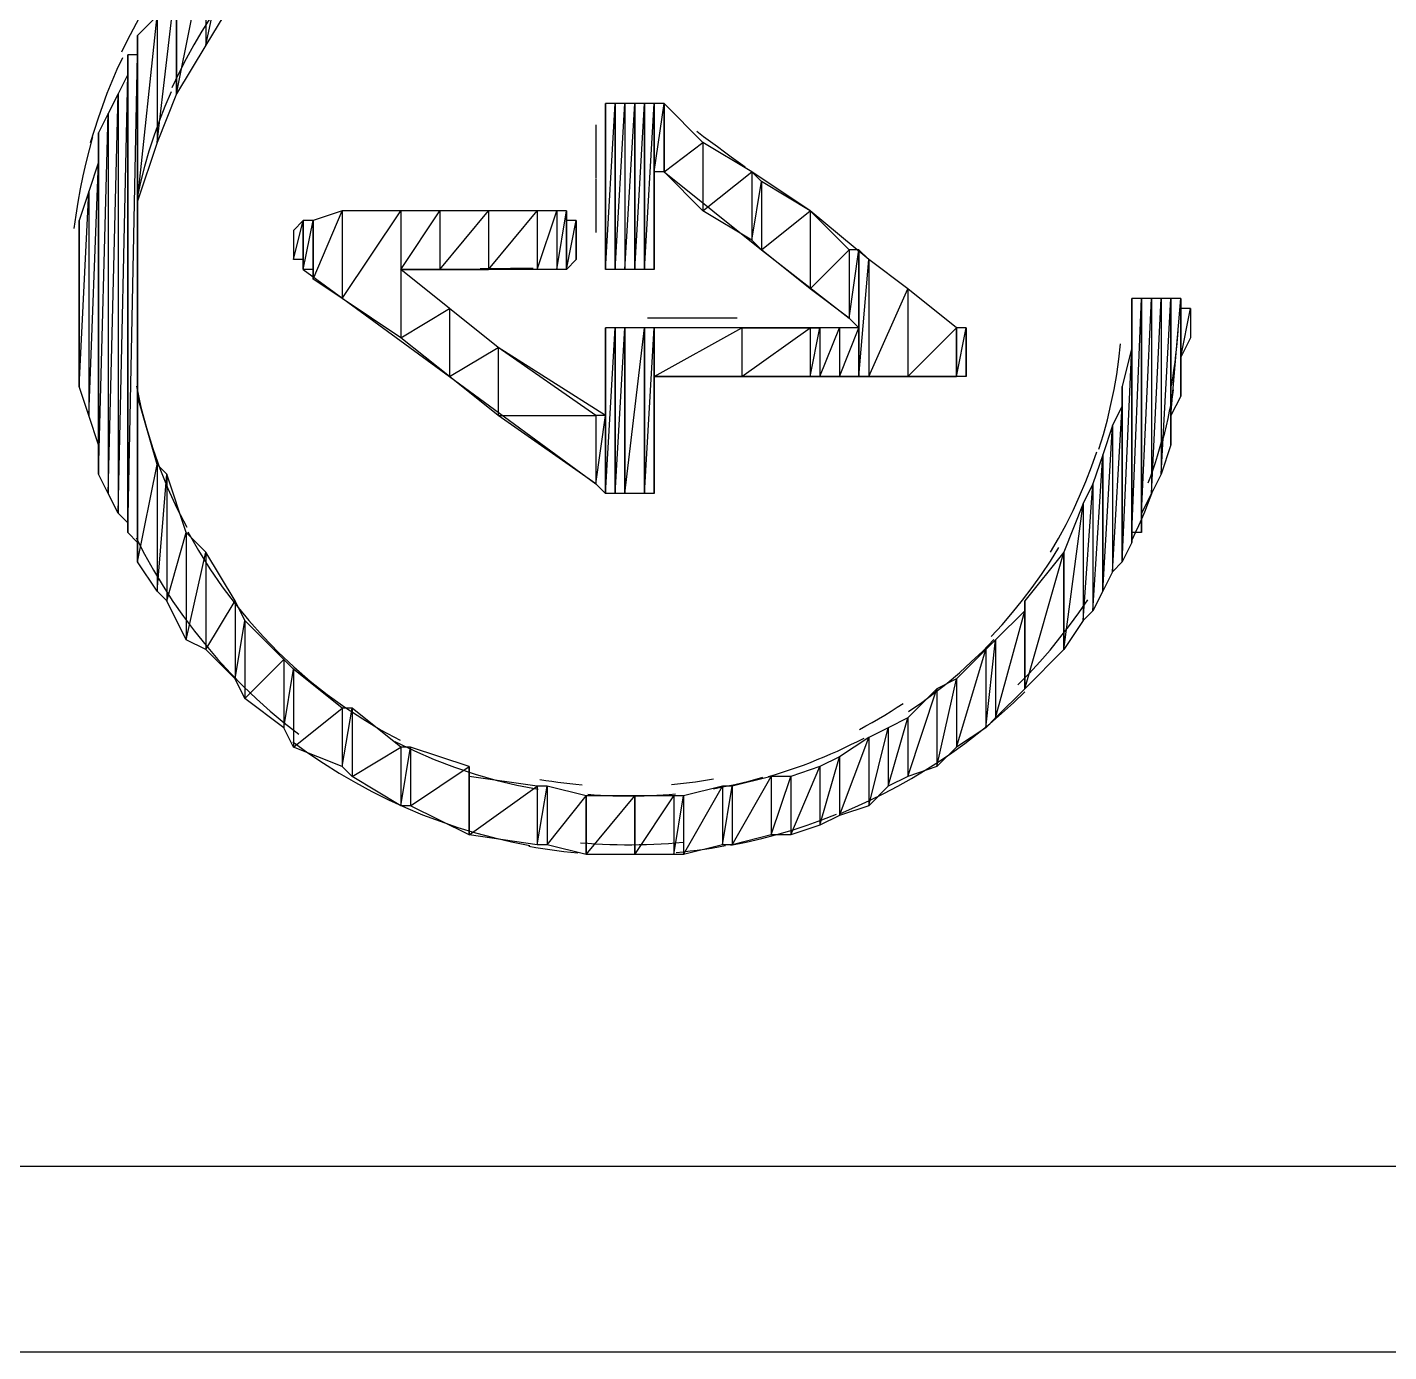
# Model space of a CAD drawing. Header units: metres. Extents: x 1 to 213, y 1 to 147.
# Drawn here: x 57.08 to 58.558, y 61.277 to 62.715 of the extents above; entities that cross this region are included whole.
import ezdxf

# ---------------------------------------------------------------- set-up
doc = ezdxf.new("R2010")
doc.units = ezdxf.units.M
doc.layers.add('00-BASE-ARQUITECTURA', color=8, linetype='Continuous')

msp = doc.modelspace()

# ---------------------------------------------------------------- linework, layer by layer
at = {"layer": '00-BASE-ARQUITECTURA'}
for points in [[(57.2734, 62.8015), (57.2734, 62.6956), (57.3052, 62.8438), (57.2734, 62.8015)], [(57.2734, 62.6956), (57.3052, 62.8438), (57.3052, 62.7485), (57.2734, 62.6956)], [(57.2417, 62.7697), (57.2417, 62.6427), (57.2734, 62.8015), (57.2417, 62.7697)], [(57.2417, 62.6427), (57.2734, 62.8015), (57.2734, 62.6956), (57.2417, 62.6427)], [(57.2312, 62.7728), (57.2233, 62.7612), (57.2157, 62.7494), (57.2084, 62.7375), (57.2013, 62.7254), (57.1946, 62.7131), (57.1881, 62.7006), (57.1819, 62.688)], [(57.2205, 62.7274), (57.2205, 62.5898), (57.2417, 62.7697), (57.2205, 62.7274)], [(57.2205, 62.5898), (57.2417, 62.7697), (57.2417, 62.6427), (57.2205, 62.5898)], [(57.2417, 62.7697), (57.2417, 62.6427), (57.2417, 62.7697)], [(57.2417, 62.6427), (57.2417, 62.7697), (57.2417, 62.6427)], [(57.2988, 62.7541), (57.2885, 62.74), (57.2787, 62.7256), (57.2693, 62.7109), (57.2604, 62.6959), (57.252, 62.6806), (57.2441, 62.6651), (57.2367, 62.6493)], [(57.1994, 62.7062), (57.1994, 62.5263), (57.2205, 62.7274), (57.1994, 62.7062)], [(57.1994, 62.5263), (57.2205, 62.7274), (57.2205, 62.5898), (57.1994, 62.5263)], [(57.1994, 62.6956), (57.1994, 62.5051), (57.1994, 62.7062), (57.1994, 62.6956)], [(57.1994, 62.5051), (57.1994, 62.7062), (57.1994, 62.5263), (57.1994, 62.5051)], [(57.1888, 62.6639), (57.1888, 62.1771), (57.1888, 62.6851), (57.1888, 62.6639)], [(57.1888, 62.1771), (57.1888, 62.6851), (57.1888, 62.1665), (57.1888, 62.1771)], [(57.1888, 62.6851), (57.1888, 62.1665), (57.1994, 62.6851), (57.1888, 62.6851)], [(57.1888, 62.1665), (57.1994, 62.6851), (57.1994, 62.1559), (57.1888, 62.1665)], [(57.1994, 62.6851), (57.1994, 62.4734), (57.1994, 62.6956), (57.1994, 62.6851)], [(57.1994, 62.4734), (57.1994, 62.6956), (57.1994, 62.5051), (57.1994, 62.4734)], [(57.1994, 62.6851), (57.1994, 62.4205), (57.1994, 62.6851)], [(57.1994, 62.4205), (57.1994, 62.6851), (57.1994, 62.4522), (57.1994, 62.4205)], [(57.1994, 62.6851), (57.1994, 62.4522), (57.1994, 62.6851)], [(57.1994, 62.4522), (57.1994, 62.6851), (57.1994, 62.4734), (57.1994, 62.4522)], [(57.183, 62.682), (57.177, 62.6691), (57.1714, 62.6561), (57.1661, 62.643), (57.1612, 62.6298), (57.1565, 62.6164), (57.1521, 62.603), (57.1481, 62.5894)], [(57.1782, 62.6427), (57.1782, 62.1876), (57.1888, 62.6639), (57.1782, 62.6427)], [(57.1782, 62.1876), (57.1888, 62.6639), (57.1888, 62.1771), (57.1782, 62.1876)], [(57.1676, 62.6215), (57.1676, 62.2088), (57.1782, 62.6427), (57.1676, 62.6215)], [(57.1676, 62.2088), (57.1782, 62.6427), (57.1782, 62.1876), (57.1676, 62.2088)], [(57.2358, 62.645), (57.229, 62.6291), (57.2227, 62.613), (57.2169, 62.5968), (57.2116, 62.5804), (57.2069, 62.5638), (57.2027, 62.547), (57.1991, 62.5302)], [(57.7074, 62.6321), (57.7074, 62.6321), (57.7074, 62.4522), (57.7074, 62.6321), (57.7074, 62.4522), (57.7074, 62.6215), (57.7074, 62.6321)], [(57.7074, 62.4522), (57.7074, 62.6321), (57.7074, 62.4522)], [(57.7074, 62.6321), (57.7074, 62.6321), (57.7074, 62.4522), (57.7074, 62.6321)], [(57.7074, 62.4522), (57.7074, 62.6321), (57.7074, 62.4522)], [(57.7074, 62.6321), (57.7074, 62.6321), (57.7074, 62.4522), (57.7074, 62.6321)], [(57.7074, 62.4522), (57.7074, 62.6321), (57.7074, 62.4522)], [(57.7074, 62.6321), (57.7074, 62.6321), (57.7074, 62.4522), (57.7074, 62.6321)], [(57.7074, 62.6321), (57.7074, 62.4522), (57.7179, 62.6321), (57.7074, 62.6321)], [(57.7074, 62.4522), (57.7179, 62.6321), (57.7179, 62.4522), (57.7074, 62.4522)], [(57.7179, 62.4522), (57.7179, 62.6321), (57.7179, 62.4522)], [(57.7179, 62.6321), (57.7179, 62.6321), (57.7179, 62.4522), (57.7179, 62.6321), (57.7179, 62.4522), (57.7179, 62.6321)], [(57.7179, 62.4522), (57.7179, 62.6321), (57.7179, 62.4522)], [(57.7179, 62.6321), (57.7179, 62.6321), (57.7179, 62.4522), (57.7179, 62.6321), (57.7179, 62.4522), (57.7179, 62.6321)], [(57.7179, 62.4522), (57.7179, 62.6321), (57.7179, 62.4522)], [(57.7179, 62.6321), (57.7179, 62.6321), (57.7179, 62.4522), (57.7179, 62.6321), (57.7179, 62.4522), (57.7179, 62.6321)], [(57.7179, 62.4522), (57.7179, 62.6321), (57.7179, 62.4522)], [(57.7179, 62.6321), (57.7179, 62.6321), (57.7179, 62.4522), (57.7179, 62.6321), (57.7179, 62.4522), (57.7179, 62.6321)], [(57.7179, 62.6321), (57.7179, 62.4522), (57.7285, 62.6321), (57.7179, 62.6321)], [(57.7179, 62.4522), (57.7285, 62.6321), (57.7285, 62.4522), (57.7179, 62.4522)], [(57.7285, 62.6321), (57.7285, 62.4522), (57.7391, 62.6321), (57.7285, 62.6321)], [(57.7285, 62.4522), (57.7391, 62.6321), (57.7391, 62.4522), (57.7285, 62.4522)], [(57.7391, 62.4522), (57.7391, 62.6321), (57.7391, 62.4522)], [(57.7391, 62.6321), (57.7391, 62.6321), (57.7391, 62.4522), (57.7391, 62.6321)], [(57.7391, 62.6321), (57.7391, 62.4522), (57.7497, 62.6321), (57.7391, 62.6321)], [(57.7391, 62.4522), (57.7497, 62.6321), (57.7497, 62.4522), (57.7391, 62.4522)], [(57.7497, 62.4522), (57.7497, 62.6321), (57.7497, 62.4522)], [(57.7497, 62.6321), (57.7497, 62.6321), (57.7497, 62.4522), (57.7497, 62.6321), (57.7497, 62.4522), (57.7497, 62.6321)], [(57.7497, 62.4522), (57.7497, 62.6321), (57.7497, 62.4522)], [(57.7497, 62.4522), (57.7497, 62.6321), (57.7497, 62.4522)], [(57.7497, 62.6321), (57.7497, 62.6321), (57.7497, 62.4522), (57.7497, 62.6321), (57.7497, 62.4522), (57.7497, 62.6321)], [(57.7497, 62.4522), (57.7497, 62.6321), (57.7497, 62.4522)], [(57.7497, 62.6321), (57.7497, 62.4522), (57.7603, 62.6321), (57.7497, 62.6321)], [(57.7497, 62.4522), (57.7603, 62.6321), (57.7603, 62.4522), (57.7497, 62.4522)], [(57.7603, 62.4522), (57.7603, 62.6321), (57.7603, 62.4522)], [(57.7603, 62.6321), (57.7603, 62.6321), (57.7603, 62.4522), (57.7603, 62.6321)], [(57.7603, 62.6321), (57.7603, 62.4522), (57.7603, 62.6321)], [(57.7603, 62.4522), (57.7603, 62.6321), (57.7603, 62.4522)], [(57.7603, 62.6321), (57.7603, 62.6321), (57.7603, 62.4522), (57.7603, 62.6321), (57.7603, 62.4522), (57.7603, 62.4628), (57.7603, 62.6321)], [(57.7603, 62.4628), (57.7603, 62.6321), (57.7603, 62.4628)], [(57.7603, 62.6321), (57.7603, 62.6321), (57.7603, 62.4628), (57.7603, 62.6321)], [(57.7603, 62.4628), (57.7603, 62.6321), (57.7603, 62.4628)], [(57.7603, 62.6321), (57.7603, 62.6321), (57.7603, 62.4628), (57.7603, 62.6321)], [(57.7603, 62.4628), (57.7603, 62.6321), (57.7603, 62.4628)], [(57.7603, 62.6321), (57.7603, 62.6321), (57.7603, 62.4628), (57.7603, 62.6321), (57.7603, 62.4628), (57.7603, 62.6321)], [(57.7603, 62.4628), (57.7603, 62.6321), (57.7603, 62.4628)], [(57.7603, 62.4628), (57.7603, 62.6321), (57.7603, 62.4628)], [(57.7603, 62.6321), (57.7603, 62.6321), (57.7603, 62.4628), (57.7603, 62.6321), (57.7603, 62.4628), (57.7603, 62.6321)], [(57.7603, 62.4628), (57.7603, 62.6321), (57.7603, 62.4628)], [(57.7603, 62.6321), (57.7603, 62.4628), (57.7603, 62.6321)], [(57.7603, 62.4628), (57.7603, 62.6321), (57.7603, 62.4734), (57.7603, 62.4628)], [(57.7603, 62.6321), (57.7603, 62.4734), (57.7603, 62.6321)], [(57.7603, 62.4734), (57.7603, 62.6321), (57.7603, 62.5051), (57.7603, 62.4734)], [(57.7603, 62.6321), (57.7603, 62.5051), (57.7603, 62.6321)], [(57.7603, 62.5051), (57.7603, 62.6321), (57.7603, 62.5263), (57.7603, 62.5051)], [(57.7603, 62.6321), (57.7603, 62.5263), (57.7603, 62.5369), (57.7603, 62.6321)], [(57.7603, 62.5263), (57.7603, 62.6321), (57.7603, 62.5263)], [(57.7603, 62.6321), (57.7603, 62.5369), (57.7603, 62.6321)], [(57.7603, 62.5369), (57.7603, 62.6321), (57.7603, 62.5581), (57.7603, 62.5369)], [(57.7603, 62.6321), (57.7603, 62.5581), (57.7603, 62.6321)], [(57.7603, 62.5581), (57.7603, 62.6321), (57.7603, 62.5581)], [(57.7603, 62.6321), (57.7603, 62.6321), (57.7603, 62.5581), (57.7603, 62.6321), (57.7603, 62.5581), (57.7603, 62.6321)], [(57.7603, 62.5581), (57.7603, 62.6321), (57.7603, 62.5581)], [(57.7603, 62.6321), (57.7603, 62.6321), (57.7603, 62.5581), (57.7603, 62.6321), (57.7603, 62.5581), (57.7603, 62.6321)], [(57.7603, 62.5581), (57.7603, 62.6321), (57.7603, 62.5581)], [(57.7603, 62.6321), (57.7603, 62.6321), (57.7603, 62.5581), (57.7603, 62.6321), (57.7603, 62.5581), (57.7603, 62.6321)], [(57.7603, 62.5581), (57.7603, 62.6321), (57.7603, 62.5581)], [(57.7603, 62.6321), (57.7603, 62.6321), (57.7603, 62.5581), (57.7603, 62.6321), (57.7603, 62.5581), (57.7603, 62.6321)], [(57.7603, 62.5581), (57.7603, 62.6321), (57.7603, 62.5581)], [(57.7603, 62.6321), (57.7603, 62.6321), (57.7603, 62.5581), (57.7603, 62.6321), (57.7603, 62.5581), (57.7603, 62.6321)], [(57.7603, 62.5581), (57.7603, 62.6321), (57.7603, 62.5581)], [(57.7603, 62.6321), (57.7603, 62.6321), (57.7603, 62.5581), (57.7603, 62.6321), (57.7603, 62.5581), (57.7603, 62.6321)], [(57.7603, 62.5581), (57.7603, 62.6321), (57.7603, 62.5581)], [(57.7603, 62.6321), (57.7603, 62.5581), (57.7709, 62.6321), (57.7603, 62.6321)], [(57.7603, 62.5581), (57.7709, 62.6321), (57.7709, 62.5581), (57.7603, 62.5581)], [(57.7709, 62.6321), (57.7709, 62.5581), (57.7709, 62.6321)], [(57.7709, 62.5581), (57.7709, 62.6321), (57.7709, 62.5581)], [(57.7709, 62.6321), (57.7709, 62.6321), (57.7709, 62.5581), (57.7709, 62.6321), (57.7709, 62.5581), (57.7709, 62.6321)], [(57.7709, 62.5581), (57.7709, 62.6321), (57.7709, 62.5581)], [(57.7709, 62.6321), (57.7709, 62.6321), (57.7709, 62.5581), (57.7709, 62.6321)], [(57.7709, 62.6321), (57.7709, 62.5581), (57.8132, 62.5898), (57.7709, 62.6321)], [(57.8132, 62.5898), (57.7709, 62.6321)], [(57.157, 62.6004), (57.157, 62.23), (57.1676, 62.6215), (57.157, 62.6004)], [(57.157, 62.23), (57.1676, 62.6215), (57.1676, 62.2088), (57.157, 62.23)], [(57.7074, 62.6215), (57.7074, 62.6215), (57.7074, 62.4628), (57.7074, 62.6215), (57.7074, 62.4628), (57.7074, 62.611), (57.7074, 62.6215)], [(57.7074, 62.4628), (57.7074, 62.6215), (57.7074, 62.4628)], [(57.7074, 62.6215), (57.7074, 62.6215), (57.7074, 62.4628), (57.7074, 62.6215)], [(57.7074, 62.4628), (57.7074, 62.6215), (57.7074, 62.4628)], [(57.7074, 62.6215), (57.7074, 62.6215), (57.7074, 62.4628), (57.7074, 62.6215), (57.7074, 62.4628), (57.7074, 62.6215)], [(57.7074, 62.4628), (57.7074, 62.6215), (57.7074, 62.4628)], [(57.7074, 62.6215), (57.7074, 62.4628), (57.7074, 62.6215)], [(57.7074, 62.4628), (57.7074, 62.6215), (57.7074, 62.4522), (57.7074, 62.4628)], [(57.7074, 62.6215), (57.7074, 62.4522), (57.7074, 62.6215)], [(57.7074, 62.4522), (57.7074, 62.6215), (57.7074, 62.4522)], [(57.7074, 62.6004), (57.7074, 62.484), (57.7074, 62.611), (57.7074, 62.6004)], [(57.7074, 62.484), (57.7074, 62.611), (57.7074, 62.4628), (57.7074, 62.484)], [(57.7074, 62.611), (57.7074, 62.4628), (57.7074, 62.611)], [(57.7074, 62.4628), (57.7074, 62.611), (57.7074, 62.4628)], [(57.1505, 62.5962), (57.1467, 62.5821), (57.1432, 62.568), (57.14, 62.5539), (57.1371, 62.5396), (57.1345, 62.5253), (57.1323, 62.5109), (57.1303, 62.4965)], [(57.157, 62.5898), (57.157, 62.2511), (57.157, 62.6004), (57.157, 62.5898)], [(57.157, 62.2511), (57.157, 62.6004), (57.157, 62.23), (57.157, 62.2511)], [(57.6969, 62.609), (57.6969, 62.6007), (57.6969, 62.5924), (57.6968, 62.5841), (57.6968, 62.5758), (57.6968, 62.5675), (57.6968, 62.5592), (57.6968, 62.5509)], [(57.7074, 62.6004), (57.7074, 62.6004), (57.7074, 62.484), (57.7074, 62.6004), (57.7074, 62.484), (57.7074, 62.5792), (57.7074, 62.6004)], [(57.8589, 62.563), (57.8514, 62.5685), (57.8439, 62.574), (57.8364, 62.5796), (57.8289, 62.5851), (57.8214, 62.5906), (57.8139, 62.5962), (57.8064, 62.6017)], [(57.157, 62.5686), (57.157, 62.2617), (57.157, 62.5898), (57.157, 62.5686)], [(57.157, 62.2617), (57.157, 62.5898), (57.157, 62.2511), (57.157, 62.2617)], [(57.7709, 62.5581), (57.8132, 62.5898), (57.8132, 62.5157), (57.7709, 62.5581)], [(57.8132, 62.5898), (57.8132, 62.5157), (57.8661, 62.5581), (57.8132, 62.5898)], [(57.1465, 62.5369), (57.1465, 62.2935), (57.157, 62.5686), (57.1465, 62.5369)], [(57.1465, 62.2935), (57.157, 62.5686), (57.157, 62.2617), (57.1465, 62.2935)], [(57.7074, 62.5369), (57.7074, 62.5792), (57.7074, 62.484), (57.7074, 62.5369)], [(57.7709, 62.5581), (57.8767, 62.4734), (57.9719, 62.3993)], [(57.8132, 62.5157), (57.8661, 62.5581), (57.8661, 62.484), (57.8132, 62.5157)], [(57.8661, 62.5581), (57.8661, 62.484), (57.8767, 62.5475), (57.8661, 62.5581)], [(58.0884, 62.3887), (58.0354, 62.4311), (57.9931, 62.4628), (57.9296, 62.5157), (57.8661, 62.5581)], [(57.1359, 62.5051), (57.1359, 62.3252), (57.1465, 62.5369), (57.1359, 62.5051)], [(57.1359, 62.3252), (57.1465, 62.5369), (57.1465, 62.2935), (57.1359, 62.3252)], [(57.6968, 62.5501), (57.6968, 62.5418), (57.6968, 62.5335), (57.6968, 62.5253), (57.6968, 62.517), (57.6968, 62.5088), (57.6968, 62.5005), (57.6969, 62.4923)], [(57.8661, 62.484), (57.8767, 62.5475), (57.8767, 62.4734), (57.8661, 62.484)], [(57.8767, 62.5475), (57.8767, 62.4734), (57.9296, 62.5157), (57.8767, 62.5475)], [(57.3899, 62.5051), (57.3899, 62.4416), (57.4216, 62.5157), (57.3899, 62.5051)], [(57.3899, 62.4416), (57.4216, 62.5157), (57.4216, 62.4205), (57.3899, 62.4416)], [(57.4216, 62.5157), (57.4216, 62.4205), (57.4851, 62.5157), (57.4216, 62.5157)], [(57.4216, 62.4205), (57.4851, 62.5157), (57.4851, 62.3781), (57.4216, 62.4205)], [(57.665, 62.5051), (57.665, 62.5157), (57.5274, 62.5157), (57.4216, 62.5157)], [(57.4851, 62.5157), (57.4851, 62.4522), (57.5274, 62.5157), (57.4851, 62.5157)], [(57.4851, 62.4522), (57.5274, 62.5157), (57.5274, 62.4522), (57.4851, 62.4522)], [(57.5274, 62.5157), (57.5274, 62.4522), (57.5804, 62.5157), (57.5274, 62.5157)], [(57.5274, 62.4522), (57.5804, 62.5157), (57.5804, 62.4522), (57.5274, 62.4522)], [(57.5804, 62.5157), (57.5804, 62.4522), (57.6333, 62.5157), (57.5804, 62.5157)], [(57.5804, 62.4522), (57.6333, 62.5157), (57.6333, 62.4522), (57.5804, 62.4522)], [(57.6333, 62.5157), (57.6333, 62.4522), (57.6545, 62.5157), (57.6333, 62.5157)], [(57.6333, 62.4522), (57.6545, 62.5157), (57.6545, 62.4522), (57.6333, 62.4522)], [(57.6545, 62.5157), (57.6545, 62.4522), (57.665, 62.5157), (57.6545, 62.5157)], [(57.6545, 62.4522), (57.665, 62.5157), (57.665, 62.4522), (57.6545, 62.4522)], [(57.665, 62.5157), (57.665, 62.4522), (57.665, 62.5157)], [(57.665, 62.4522), (57.665, 62.5157), (57.665, 62.4522)], [(57.665, 62.5051), (57.665, 62.5051), (57.665, 62.4522), (57.665, 62.5051), (57.665, 62.4522), (57.665, 62.5157), (57.665, 62.5051)], [(57.8767, 62.4734), (57.9296, 62.5157), (57.9296, 62.4311), (57.8767, 62.4734)], [(57.9296, 62.5157), (57.9296, 62.4311), (57.9719, 62.4734), (57.9296, 62.5157)], [(57.1359, 62.484), (57.1359, 62.357), (57.1359, 62.5051), (57.1359, 62.484)], [(57.1359, 62.357), (57.1359, 62.5051), (57.1359, 62.3252), (57.1359, 62.357)], [(57.3687, 62.4945), (57.3687, 62.4628), (57.3793, 62.5051), (57.3687, 62.4945)], [(57.3687, 62.4628), (57.3793, 62.5051), (57.3793, 62.4628), (57.3687, 62.4628)], [(57.3793, 62.5051), (57.3793, 62.4628), (57.3793, 62.5051)], [(57.3793, 62.4628), (57.3793, 62.5051), (57.3793, 62.4628)], [(57.3793, 62.5051), (57.3793, 62.5051), (57.3793, 62.4628), (57.3793, 62.5051), (57.3793, 62.4628), (57.3793, 62.5051)], [(57.3793, 62.4628), (57.3793, 62.5051), (57.3793, 62.4628)], [(57.3793, 62.5051), (57.3793, 62.5051), (57.3793, 62.4628), (57.3793, 62.5051), (57.3793, 62.4628), (57.3793, 62.5051)], [(57.3793, 62.4628), (57.3793, 62.5051), (57.3793, 62.4628)], [(57.3793, 62.5051), (57.3793, 62.5051), (57.3793, 62.4628), (57.3793, 62.5051), (57.3793, 62.4628), (57.3793, 62.4522), (57.3793, 62.5051)], [(57.3793, 62.4522), (57.3793, 62.5051), (57.3793, 62.4522)], [(57.3793, 62.5051), (57.3793, 62.5051), (57.3793, 62.4522), (57.3793, 62.5051)], [(57.3793, 62.4522), (57.3793, 62.5051), (57.3793, 62.4522)], [(57.3793, 62.5051), (57.3793, 62.5051), (57.3793, 62.4522), (57.3793, 62.5051)], [(57.3793, 62.4522), (57.3793, 62.5051), (57.3793, 62.4522)], [(57.3793, 62.5051), (57.3793, 62.5051), (57.3793, 62.4522), (57.3793, 62.5051)], [(57.3793, 62.4522), (57.3793, 62.5051), (57.3793, 62.4522)], [(57.3793, 62.5051), (57.3793, 62.5051), (57.3793, 62.4522), (57.3793, 62.5051)], [(57.3793, 62.5051), (57.3793, 62.4522), (57.3899, 62.5051), (57.3793, 62.5051)], [(57.3793, 62.4522), (57.3899, 62.5051), (57.3899, 62.4522), (57.3793, 62.4522)], [(57.3899, 62.5051), (57.3899, 62.4522), (57.3899, 62.5051)], [(57.3899, 62.4522), (57.3899, 62.5051), (57.3899, 62.4416), (57.3899, 62.4522)], [(57.665, 62.5051), (57.665, 62.5051), (57.665, 62.4522), (57.665, 62.5051), (57.665, 62.4522), (57.665, 62.5051)], [(57.665, 62.4522), (57.665, 62.5051), (57.665, 62.4522)], [(57.665, 62.5051), (57.665, 62.5051), (57.665, 62.4522), (57.665, 62.5051), (57.665, 62.4522), (57.665, 62.5051)], [(57.665, 62.4522), (57.665, 62.5051), (57.665, 62.4522)], [(57.665, 62.5051), (57.665, 62.5051), (57.665, 62.4522), (57.665, 62.5051), (57.665, 62.4522), (57.665, 62.5051)], [(57.665, 62.4522), (57.665, 62.5051), (57.665, 62.4522)], [(57.665, 62.5051), (57.665, 62.5051), (57.665, 62.4522), (57.665, 62.5051), (57.665, 62.4522), (57.665, 62.5051)], [(57.665, 62.4522), (57.665, 62.5051), (57.665, 62.4522)], [(57.665, 62.5051), (57.665, 62.4522), (57.6756, 62.5051), (57.665, 62.5051)], [(57.665, 62.4522), (57.6756, 62.5051), (57.6756, 62.4628), (57.665, 62.4522)], [(57.6756, 62.5051), (57.6756, 62.4628), (57.6756, 62.5051)], [(57.6756, 62.4628), (57.6756, 62.5051), (57.6756, 62.4628)], [(57.6756, 62.5051), (57.6756, 62.5051), (57.6756, 62.4628), (57.6756, 62.5051), (57.6756, 62.4628), (57.6756, 62.5051)], [(57.6756, 62.4628), (57.6756, 62.5051), (57.6756, 62.4628)], [(57.6756, 62.5051), (57.6756, 62.5051), (57.6756, 62.4628), (57.6756, 62.5051)], [(57.6756, 62.4945), (57.6756, 62.4945), (57.6756, 62.4628), (57.6756, 62.4945), (57.6756, 62.4628), (57.6756, 62.5051), (57.6756, 62.4945)], [(57.6756, 62.4734), (57.6756, 62.4628), (57.6756, 62.4945), (57.6756, 62.4734)], [(57.6756, 62.4628), (57.6756, 62.4945), (57.6756, 62.4628)], [(57.6756, 62.4945), (57.6756, 62.4945), (57.6756, 62.4628), (57.6756, 62.4945), (57.6756, 62.4628), (57.6756, 62.4945)], [(57.6756, 62.4628), (57.6756, 62.4945), (57.6756, 62.4628)], [(57.1359, 62.4734), (57.1359, 62.3675), (57.1359, 62.484), (57.1359, 62.4734)], [(57.1359, 62.3675), (57.1359, 62.484), (57.1359, 62.357), (57.1359, 62.3675)], [(57.1359, 62.357), (57.1359, 62.484), (57.1359, 62.357)], [(57.1359, 62.484), (57.1359, 62.484), (57.1359, 62.357), (57.1359, 62.484)], [(57.1359, 62.4628), (57.1359, 62.3781), (57.1359, 62.4734), (57.1359, 62.4628)], [(57.1359, 62.3781), (57.1359, 62.4734), (57.1359, 62.3675), (57.1359, 62.3781)], [(57.1359, 62.3675), (57.1359, 62.4734), (57.1359, 62.3675)], [(57.1359, 62.4734), (57.1359, 62.4734), (57.1359, 62.3675), (57.1359, 62.4734)], [(57.1359, 62.4628), (57.1359, 62.4628), (57.1359, 62.3781), (57.1359, 62.4628), (57.1359, 62.3781), (57.1359, 62.4416), (57.1359, 62.4628)], [(57.9296, 62.4311), (57.9719, 62.4734), (57.9719, 62.3993), (57.9296, 62.4311)], [(57.9719, 62.4734), (57.9719, 62.3993), (57.9825, 62.4734), (57.9719, 62.4734)], [(57.9719, 62.3993), (57.9825, 62.4734), (57.9825, 62.3887), (57.9719, 62.3993)], [(57.9825, 62.3887), (57.9825, 62.4734), (57.9825, 62.3887)], [(57.9825, 62.4734), (57.9825, 62.4734), (57.9825, 62.3887), (57.9825, 62.4734)], [(57.9825, 62.3887), (57.9825, 62.4734), (57.9825, 62.3887)], [(57.9825, 62.4734), (57.9825, 62.4734), (57.9825, 62.3887), (57.9825, 62.4734)], [(57.9825, 62.3887), (57.9825, 62.4734), (57.9825, 62.3887)], [(57.9825, 62.4734), (57.9825, 62.4734), (57.9825, 62.3887), (57.9825, 62.4734), (57.9825, 62.3887), (57.9825, 62.4734)], [(57.9825, 62.3887), (57.9825, 62.4734), (57.9825, 62.3887)], [(57.9825, 62.3887), (57.9825, 62.4734), (57.9825, 62.3887)], [(57.9825, 62.4734), (57.9825, 62.4734), (57.9825, 62.3887), (57.9825, 62.4734)], [(57.9825, 62.4734), (57.9825, 62.3358), (57.9931, 62.4628), (57.9825, 62.4734)], [(57.9825, 62.3358), (57.9931, 62.4628), (57.9931, 62.3358), (57.9825, 62.3358)], [(57.9931, 62.4628), (57.9931, 62.3358), (58.0354, 62.4311), (57.9931, 62.4628)], [(57.3793, 62.4522), (57.538, 62.3358), (57.6968, 62.2194)], [(57.4851, 62.4522), (57.4851, 62.3781), (57.538, 62.4099), (57.4851, 62.4522)], [(57.7074, 62.3358), (57.7074, 62.2935), (57.5909, 62.3675), (57.4851, 62.4522), (57.5804, 62.4522)], [(57.5713, 62.4531), (57.5795, 62.4532), (57.5878, 62.4533), (57.596, 62.4533), (57.6042, 62.4534), (57.6125, 62.4535), (57.6207, 62.4535), (57.6289, 62.4536)], [(57.1359, 62.4416), (57.1359, 62.4416), (57.1359, 62.3781), (57.1359, 62.4416), (57.1359, 62.3781), (57.1359, 62.4311), (57.1359, 62.4416)], [(57.1359, 62.3993), (57.1359, 62.3887), (57.1359, 62.4311), (57.1359, 62.3993)], [(57.1359, 62.3887), (57.1359, 62.4311), (57.1359, 62.3781), (57.1359, 62.3887)], [(57.1359, 62.3781), (57.1359, 62.4311), (57.1359, 62.3781)], [(57.1359, 62.4311), (57.1359, 62.4311), (57.1359, 62.3781), (57.1359, 62.4311)], [(57.1994, 62.3887), (57.1994, 62.3887), (57.1994, 62.1559), (57.1994, 62.3887), (57.1994, 62.1559), (57.1994, 62.4205), (57.1994, 62.3887)], [(57.9931, 62.3358), (58.0354, 62.4311), (58.0354, 62.3358), (57.9931, 62.3358)], [(58.0354, 62.4311), (58.0354, 62.3358), (58.0884, 62.3887), (58.0354, 62.4311)], [(58.2789, 62.4205), (58.2789, 62.4205), (58.2789, 62.1665), (58.2789, 62.4205), (58.2789, 62.1665), (58.2789, 62.4099), (58.2789, 62.4205)], [(58.2789, 62.4205), (58.2789, 62.1665), (58.2894, 62.4205), (58.2789, 62.4205)], [(58.2789, 62.1665), (58.2894, 62.4205), (58.2894, 62.1665), (58.2789, 62.1665)], [(58.2894, 62.4205), (58.2894, 62.1665), (58.2894, 62.1771), (58.2894, 62.4205)], [(58.2894, 62.1665), (58.2894, 62.4205), (58.2894, 62.1665)], [(58.2894, 62.4205), (58.2894, 62.1771), (58.2894, 62.4205)], [(58.2894, 62.1771), (58.2894, 62.4205), (58.2894, 62.1876), (58.2894, 62.1771)], [(58.2894, 62.1876), (58.2894, 62.4205), (58.2894, 62.1876)], [(58.2894, 62.4205), (58.2894, 62.4205), (58.2894, 62.1876), (58.2894, 62.4205)], [(58.2894, 62.4205), (58.2894, 62.1876), (58.3, 62.4205), (58.2894, 62.4205)], [(58.2894, 62.1876), (58.3, 62.4205), (58.3, 62.2088), (58.2894, 62.1876)], [(58.3, 62.4205), (58.3, 62.2088), (58.3106, 62.4205), (58.3, 62.4205)], [(58.3, 62.2088), (58.3106, 62.4205), (58.3106, 62.23), (58.3, 62.2088)], [(58.3106, 62.4205), (58.3106, 62.23), (58.3212, 62.4205), (58.3106, 62.4205)], [(58.3106, 62.23), (58.3212, 62.4205), (58.3212, 62.2617), (58.3106, 62.23)], [(58.3212, 62.4205), (58.3212, 62.2617), (58.3212, 62.4205)], [(58.3212, 62.2617), (58.3212, 62.4205), (58.3212, 62.2829), (58.3212, 62.2617)], [(58.3212, 62.4205), (58.3212, 62.2829), (58.3212, 62.4205)], [(58.3212, 62.2829), (58.3212, 62.4205), (58.3212, 62.2935), (58.3212, 62.2829)], [(58.3212, 62.4205), (58.3212, 62.2935), (58.3318, 62.4205), (58.3212, 62.4205)], [(58.3212, 62.2935), (58.3318, 62.4205), (58.3318, 62.3146), (58.3212, 62.2935)], [(58.3318, 62.4205), (58.3318, 62.3146), (58.3318, 62.4205)], [(58.3318, 62.3146), (58.3318, 62.4205), (58.3318, 62.3146)], [(58.3318, 62.4205), (58.3318, 62.3146), (58.3318, 62.4205)], [(58.3318, 62.3146), (58.3318, 62.4205), (58.3318, 62.3252), (58.3318, 62.3146)], [(58.3318, 62.4205), (58.3318, 62.3252), (58.3318, 62.4205)], [(58.3318, 62.3252), (58.3318, 62.4205), (58.3318, 62.3358), (58.3318, 62.3252)], [(58.3318, 62.4205), (58.3318, 62.3358), (58.3318, 62.3464), (58.3318, 62.4205)], [(58.3318, 62.3358), (58.3318, 62.4205), (58.3318, 62.3358)], [(58.3318, 62.4205), (58.3318, 62.3464), (58.3318, 62.4099), (58.3318, 62.4205)], [(57.4851, 62.3781), (57.538, 62.4099), (57.538, 62.3358), (57.4851, 62.3781)], [(57.538, 62.4099), (57.538, 62.3358), (57.5909, 62.3675), (57.538, 62.4099)], [(58.2789, 62.4099), (58.2789, 62.4099), (58.2789, 62.1559), (58.2789, 62.4099), (58.2789, 62.1559), (58.2789, 62.3993), (58.2789, 62.4099)], [(58.2789, 62.4099), (58.2789, 62.1559), (58.2789, 62.4099)], [(58.2789, 62.1559), (58.2789, 62.4099), (58.2789, 62.1665), (58.2789, 62.1559)], [(58.2789, 62.4099), (58.2789, 62.1665), (58.2789, 62.4099)], [(58.2789, 62.1665), (58.2789, 62.4099), (58.2789, 62.1665)], [(58.2789, 62.4099), (58.2789, 62.4099), (58.2789, 62.1665), (58.2789, 62.4099), (58.2789, 62.1665), (58.2789, 62.4099)], [(58.3318, 62.3464), (58.3318, 62.4099), (58.3318, 62.357), (58.3318, 62.3464)], [(58.3318, 62.4099), (58.3318, 62.357), (58.3424, 62.4099), (58.3318, 62.4099)], [(58.3318, 62.357), (58.3424, 62.4099), (58.3424, 62.3781), (58.3318, 62.357)], [(57.1994, 62.3781), (57.1994, 62.3781), (57.1994, 62.1559), (57.1994, 62.3781), (57.1994, 62.1559), (57.1994, 62.3887), (57.1994, 62.3781)], [(57.7074, 62.3887), (57.7074, 62.3887), (57.7074, 62.2088), (57.7074, 62.3887), (57.7074, 62.2088), (57.7074, 62.3781), (57.7074, 62.3887)], [(57.7074, 62.2088), (57.7074, 62.3887), (57.7074, 62.2088)], [(57.7074, 62.3887), (57.7074, 62.3887), (57.7074, 62.2088), (57.7074, 62.3887), (57.7074, 62.2088), (57.7074, 62.3887)], [(57.7074, 62.2088), (57.7074, 62.3887), (57.7074, 62.2088)], [(57.7074, 62.2088), (57.7074, 62.3887), (57.7074, 62.2088)], [(57.7074, 62.3887), (57.7074, 62.3887), (57.7074, 62.2088), (57.7074, 62.3887), (57.7074, 62.2088), (57.7074, 62.3887)], [(57.7074, 62.2088), (57.7074, 62.3887), (57.7074, 62.2088)], [(57.7074, 62.2088), (57.7074, 62.3887), (57.7074, 62.2088)], [(57.7074, 62.3887), (57.7074, 62.3887), (57.7074, 62.2088), (57.7074, 62.3887)], [(57.7074, 62.2088), (57.7074, 62.3887), (57.7074, 62.2088)], [(57.7074, 62.3887), (57.7074, 62.3887), (57.7074, 62.2088), (57.7074, 62.3887)], [(57.7074, 62.2088), (57.7074, 62.3887), (57.7074, 62.2088)], [(57.7074, 62.3887), (57.7074, 62.3887), (57.7074, 62.2088), (57.7074, 62.3887)], [(57.7074, 62.3887), (57.7074, 62.2088), (57.7179, 62.3887), (57.7074, 62.3887)], [(57.7074, 62.2088), (57.7179, 62.3887), (57.7179, 62.2088), (57.7074, 62.2088)], [(57.7179, 62.2088), (57.7179, 62.3887), (57.7179, 62.2088)], [(57.7179, 62.3887), (57.7179, 62.3887), (57.7179, 62.2088), (57.7179, 62.3887)], [(57.7179, 62.3887), (57.7179, 62.2088), (57.7285, 62.3887), (57.7179, 62.3887)], [(57.7179, 62.2088), (57.7285, 62.3887), (57.7285, 62.2088), (57.7179, 62.2088)], [(57.7285, 62.2088), (57.7285, 62.3887), (57.7285, 62.2088)], [(57.7285, 62.3887), (57.7285, 62.3887), (57.7285, 62.2088), (57.7285, 62.3887), (57.7285, 62.2088), (57.7285, 62.3887)], [(57.7285, 62.2088), (57.7285, 62.3887), (57.7285, 62.2088)], [(57.7285, 62.3887), (57.7285, 62.2088), (57.7497, 62.3887), (57.7285, 62.3887)], [(57.7285, 62.2088), (57.7497, 62.3887), (57.7497, 62.2088), (57.7285, 62.2088)], [(57.7497, 62.2088), (57.7497, 62.3887), (57.7497, 62.2088)], [(57.7497, 62.3887), (57.7497, 62.3887), (57.7497, 62.2088), (57.7497, 62.3887)], [(57.7497, 62.2088), (57.7497, 62.3887), (57.7497, 62.2088)], [(57.7497, 62.3887), (57.7497, 62.3887), (57.7497, 62.2088), (57.7497, 62.3887), (57.7497, 62.2088), (57.7497, 62.3887)], [(57.7497, 62.2088), (57.7497, 62.3887), (57.7497, 62.2088)], [(57.7497, 62.3887), (57.7497, 62.2088), (57.7603, 62.3887), (57.7497, 62.3887)], [(57.7497, 62.2088), (57.7603, 62.3887), (57.7603, 62.2088), (57.7497, 62.2088)], [(57.8502, 62.3993), (57.8364, 62.3993), (57.8225, 62.3993), (57.8086, 62.3993), (57.7947, 62.3993), (57.7809, 62.3993), (57.767, 62.3992), (57.7531, 62.3992)], [(57.7603, 62.2088), (57.7603, 62.3887), (57.7603, 62.2088)], [(57.7603, 62.3887), (57.7603, 62.3887), (57.7603, 62.2088), (57.7603, 62.3887)], [(57.7603, 62.3887), (57.7603, 62.2088), (57.7603, 62.3887)], [(57.7603, 62.2088), (57.7603, 62.3887), (57.7603, 62.2194), (57.7603, 62.2088)], [(57.7603, 62.2194), (57.7603, 62.3887), (57.7603, 62.2194)], [(57.7603, 62.3887), (57.7603, 62.3887), (57.7603, 62.2194), (57.7603, 62.3887)], [(57.7603, 62.2194), (57.7603, 62.3887), (57.7603, 62.2194)], [(57.7603, 62.3887), (57.7603, 62.3887), (57.7603, 62.2194), (57.7603, 62.3887)], [(57.7603, 62.2194), (57.7603, 62.3887), (57.7603, 62.2194)], [(57.7603, 62.3887), (57.7603, 62.3887), (57.7603, 62.2194), (57.7603, 62.3887), (57.7603, 62.2194), (57.7603, 62.3887)], [(57.7603, 62.2194), (57.7603, 62.3887), (57.7603, 62.2194)], [(57.7603, 62.3887), (57.7603, 62.2194), (57.7603, 62.3887)], [(57.7603, 62.2194), (57.7603, 62.3887), (57.7603, 62.23), (57.7603, 62.2194)], [(57.7603, 62.3887), (57.7603, 62.23), (57.7603, 62.3887)], [(57.7603, 62.23), (57.7603, 62.3887), (57.7603, 62.2405), (57.7603, 62.23)], [(57.7603, 62.3887), (57.7603, 62.2405), (57.7603, 62.3887)], [(57.7603, 62.2405), (57.7603, 62.3887), (57.7603, 62.2723), (57.7603, 62.2405)], [(57.7603, 62.3887), (57.7603, 62.3358), (57.8555, 62.3887), (57.7603, 62.3887)], [(57.7603, 62.3358), (57.8555, 62.3887), (57.8555, 62.3358), (57.7603, 62.3358)], [(57.8555, 62.3887), (57.8555, 62.3358), (57.9296, 62.3887), (57.8555, 62.3887)], [(57.8555, 62.3358), (57.9296, 62.3887), (57.9296, 62.3358), (57.8555, 62.3358)], [(57.8555, 62.3887), (57.9402, 62.3887)], [(57.9296, 62.3887), (57.9296, 62.3358), (57.9402, 62.3887), (57.9296, 62.3887)], [(57.9296, 62.3358), (57.9402, 62.3887), (57.9402, 62.3358), (57.9296, 62.3358)], [(57.9402, 62.3887), (57.9402, 62.3358), (57.9614, 62.3887), (57.9402, 62.3887)], [(57.9402, 62.3358), (57.9614, 62.3887), (57.9614, 62.3358), (57.9402, 62.3358)], [(57.9614, 62.3887), (57.9614, 62.3358), (57.9825, 62.3887), (57.9614, 62.3887)], [(57.9614, 62.3358), (57.9825, 62.3887), (57.9825, 62.3358), (57.9614, 62.3358)], [(57.9825, 62.3887), (57.9825, 62.3358), (57.9825, 62.3887)], [(57.9825, 62.3358), (57.9825, 62.3887), (57.9825, 62.3358)], [(57.9825, 62.3887), (57.9825, 62.3887), (57.9825, 62.3358), (57.9825, 62.3887), (57.9825, 62.3358), (57.9825, 62.3887)], [(57.9825, 62.3358), (57.9825, 62.3887), (57.9825, 62.3358)], [(57.9825, 62.3887), (57.9825, 62.3887), (57.9825, 62.3358), (57.9825, 62.3887)], [(57.9825, 62.3358), (57.9825, 62.3887), (57.9825, 62.3358)], [(57.9825, 62.3887), (57.9825, 62.3887), (57.9825, 62.3358), (57.9825, 62.3887)], [(57.9825, 62.3358), (57.9825, 62.3887), (57.9825, 62.3358)], [(57.9825, 62.3887), (57.9825, 62.3887), (57.9825, 62.3358), (57.9825, 62.3887)], [(57.9825, 62.3358), (57.9825, 62.3887), (57.9825, 62.3358)], [(57.9825, 62.3887), (57.9825, 62.3887), (57.9825, 62.3358), (57.9825, 62.3887)], [(57.9825, 62.3358), (57.9825, 62.3887), (57.9825, 62.3358)], [(57.9825, 62.3887), (57.9825, 62.3887), (57.9825, 62.3358), (57.9825, 62.3887)], [(57.9825, 62.3358), (57.9825, 62.3887), (57.9825, 62.3358)], [(57.9825, 62.3887), (57.9825, 62.3887), (57.9825, 62.3358), (57.9825, 62.3887)], [(58.0354, 62.3358), (58.0884, 62.3887), (58.0884, 62.3358), (58.0354, 62.3358)], [(58.0884, 62.3887), (58.0884, 62.3358), (58.0884, 62.3887)], [(58.0884, 62.3358), (58.0884, 62.3887), (58.0884, 62.3358)], [(58.0884, 62.3887), (58.0884, 62.3887), (58.0884, 62.3358), (58.0884, 62.3887), (58.0884, 62.3358), (58.0884, 62.3887)], [(58.0884, 62.3358), (58.0884, 62.3887), (58.0884, 62.3358)], [(58.0884, 62.3887), (58.0884, 62.3887), (58.0884, 62.3358), (58.0884, 62.3887), (58.0884, 62.3358), (58.0884, 62.3887)], [(58.0884, 62.3358), (58.0884, 62.3887), (58.0884, 62.3358)], [(58.0884, 62.3887), (58.0884, 62.3887), (58.0884, 62.3358), (58.0884, 62.3887), (58.0884, 62.3358), (58.0884, 62.3887)], [(58.0884, 62.3887), (58.0884, 62.3358), (58.0989, 62.3887), (58.0884, 62.3887)], [(58.0884, 62.3358), (58.0989, 62.3887), (58.0989, 62.3358), (58.0884, 62.3358)], [(58.0989, 62.3887), (58.0989, 62.3358), (58.0989, 62.3887)], [(58.0989, 62.3358), (58.0989, 62.3887), (58.0989, 62.3358)], [(58.0989, 62.3781), (58.0989, 62.3781), (58.0989, 62.3358), (58.0989, 62.3781), (58.0989, 62.3358), (58.0989, 62.3887), (58.0989, 62.3781)], [(58.2789, 62.3993), (58.2789, 62.3993), (58.2789, 62.1559), (58.2789, 62.3993), (58.2789, 62.1559), (58.2789, 62.3887), (58.2789, 62.3993)], [(58.2789, 62.3887), (58.2789, 62.3887), (58.2789, 62.1559), (58.2789, 62.3887), (58.2789, 62.1559), (58.2789, 62.3781), (58.2789, 62.3887)], [(57.1994, 62.3675), (57.1994, 62.3675), (57.1994, 62.1559), (57.1994, 62.3675), (57.1994, 62.1559), (57.1994, 62.3781), (57.1994, 62.3675)], [(57.7074, 62.3781), (57.7074, 62.3781), (57.7074, 62.2088), (57.7074, 62.3781), (57.7074, 62.2088), (57.7074, 62.3675), (57.7074, 62.3781)], [(57.7074, 62.2088), (57.7074, 62.3781), (57.7074, 62.2088)], [(57.7074, 62.3781), (57.7074, 62.3781), (57.7074, 62.2088), (57.7074, 62.3781)], [(57.7074, 62.2088), (57.7074, 62.3781), (57.7074, 62.2088)], [(57.7074, 62.3781), (57.7074, 62.3781), (57.7074, 62.2088), (57.7074, 62.3781)], [(58.0989, 62.3464), (58.0989, 62.3781), (58.0989, 62.3358), (58.0989, 62.3464)], [(58.0989, 62.3781), (58.0989, 62.3358), (58.0989, 62.3781)], [(58.0989, 62.3358), (58.0989, 62.3781), (58.0989, 62.3358)], [(58.0989, 62.3358), (58.0989, 62.3781), (58.0989, 62.3358)], [(58.0989, 62.3781), (58.0989, 62.3781), (58.0989, 62.3464), (58.0989, 62.3781), (58.0989, 62.3464), (58.0989, 62.3781)], [(58.0989, 62.3464), (58.0989, 62.3781), (58.0989, 62.3464)], [(58.0989, 62.3781), (58.0989, 62.3781), (58.0989, 62.3464), (58.0989, 62.3781), (58.0989, 62.3464), (58.0989, 62.3781)], [(58.0989, 62.3464), (58.0989, 62.3781), (58.0989, 62.3464)], [(58.0989, 62.3781), (58.0989, 62.3781), (58.0989, 62.3464), (58.0989, 62.3781), (58.0989, 62.3464), (58.0989, 62.3781)], [(58.2789, 62.3781), (58.2789, 62.3781), (58.2789, 62.1559), (58.2789, 62.3781), (58.2789, 62.1559), (58.2789, 62.3675), (58.2789, 62.3781)], [(58.2789, 62.1559), (58.2789, 62.3781), (58.2789, 62.1559)], [(58.2789, 62.3781), (58.2789, 62.3781), (58.2789, 62.1559), (58.2789, 62.3781)], [(58.3219, 62.3259), (58.3232, 62.3343), (58.3245, 62.3427), (58.3256, 62.3512), (58.3266, 62.3596), (58.3276, 62.368), (58.3284, 62.3765), (58.3292, 62.385)], [(57.1994, 62.3675), (57.1994, 62.1559), (57.1994, 62.3464), (57.1994, 62.3675)], [(57.538, 62.3358), (57.5909, 62.3675), (57.5909, 62.2935), (57.538, 62.3358)], [(57.5909, 62.3675), (57.5909, 62.2935), (57.6968, 62.2935), (57.5909, 62.3675)], [(57.7074, 62.3675), (57.7074, 62.3675), (57.7074, 62.2088), (57.7074, 62.3675), (57.7074, 62.2088), (57.7074, 62.357), (57.7074, 62.3675)], [(58.2428, 62.257), (58.2478, 62.273), (58.2522, 62.2891), (58.2561, 62.3054), (58.2595, 62.3218), (58.2624, 62.3383), (58.2646, 62.3549), (58.2664, 62.3715)], [(58.2683, 62.3252), (58.2683, 62.1347), (58.2789, 62.3675), (58.2683, 62.3252)], [(58.2683, 62.1347), (58.2789, 62.3675), (58.2789, 62.1559), (58.2683, 62.1347)], [(57.1994, 62.1559), (57.1994, 62.3464), (57.1994, 62.1453), (57.1994, 62.1559)], [(57.1994, 62.3464), (57.1994, 62.1453), (57.1994, 62.3146), (57.1994, 62.3464)], [(57.7074, 62.357), (57.7074, 62.357), (57.7074, 62.2088), (57.7074, 62.357), (57.7074, 62.2088), (57.7074, 62.3358), (57.7074, 62.357)], [(57.7074, 62.3358), (57.7074, 62.3358), (57.7074, 62.2088), (57.7074, 62.3358), (57.7074, 62.2088), (57.7074, 62.2935), (57.7074, 62.3358)], [(57.7603, 62.2723), (57.7603, 62.3358), (57.9296, 62.3358), (58.0884, 62.3358)], [(57.1982, 62.3256), (57.2031, 62.3028), (57.209, 62.2802), (57.2158, 62.2579), (57.2236, 62.236), (57.2324, 62.2144), (57.242, 62.1932), (57.2527, 62.1724)], [(57.1994, 62.1453), (57.1994, 62.3146), (57.1994, 62.1347), (57.1994, 62.1453)], [(57.1994, 62.3146), (57.1994, 62.1347), (57.2205, 62.2405), (57.1994, 62.3146)], [(58.2683, 62.3252), (58.2683, 62.3252), (58.2683, 62.1347), (58.2683, 62.3252), (58.2683, 62.1347), (58.2683, 62.3041), (58.2683, 62.3252)], [(58.3125, 62.2672), (58.3145, 62.2749), (58.3163, 62.2826), (58.3181, 62.2904), (58.3198, 62.2982), (58.3213, 62.306), (58.3228, 62.3138), (58.3241, 62.3216)], [(58.2577, 62.2829), (58.2577, 62.1241), (58.2683, 62.3041), (58.2577, 62.2829)], [(58.2577, 62.1241), (58.2683, 62.3041), (58.2683, 62.1347), (58.2577, 62.1241)], [(57.5909, 62.2935), (57.6968, 62.2935), (57.6968, 62.2194), (57.5909, 62.2935)], [(57.6968, 62.2935), (57.6968, 62.2194), (57.7074, 62.2935), (57.6968, 62.2935)], [(57.6968, 62.2194), (57.7074, 62.2935), (57.7074, 62.2088), (57.6968, 62.2194)], [(57.7074, 62.2935), (57.7074, 62.2088), (57.7074, 62.2935)], [(57.7074, 62.2088), (57.7074, 62.2935), (57.7074, 62.2088)], [(58.2471, 62.2511), (58.2471, 62.103), (58.2577, 62.2829), (58.2471, 62.2511)], [(58.2471, 62.103), (58.2577, 62.2829), (58.2577, 62.1241), (58.2471, 62.103)], [(58.2965, 62.2204), (58.2992, 62.2277), (58.3018, 62.2351), (58.3043, 62.2426), (58.3067, 62.25), (58.3089, 62.2575), (58.3111, 62.265), (58.3132, 62.2726)], [(57.1994, 62.1347), (57.2205, 62.2405), (57.2205, 62.103), (57.1994, 62.1347)], [(57.2205, 62.2405), (57.2205, 62.103), (57.2311, 62.23), (57.2205, 62.2405)], [(58.1906, 62.1452), (58.1992, 62.1601), (58.2073, 62.1752), (58.2149, 62.1906), (58.2221, 62.2062), (58.2288, 62.222), (58.2349, 62.2381), (58.2406, 62.2543)], [(58.2365, 62.2194), (58.2365, 62.0818), (58.2471, 62.2511), (58.2365, 62.2194)], [(58.2365, 62.0818), (58.2471, 62.2511), (58.2471, 62.103), (58.2365, 62.0818)], [(58.2471, 62.103), (58.2471, 62.2511), (58.2471, 62.103)], [(58.2471, 62.2511), (58.2471, 62.2511), (58.2471, 62.103), (58.2471, 62.2511)], [(57.2205, 62.103), (57.2311, 62.23), (57.2311, 62.0924), (57.2205, 62.103)], [(57.2311, 62.23), (57.2311, 62.0924), (57.2523, 62.1665), (57.2311, 62.23)], [(58.2259, 62.1982), (58.2259, 62.0712), (58.2365, 62.2194), (58.2259, 62.1982)], [(58.2259, 62.0712), (58.2365, 62.2194), (58.2365, 62.0818), (58.2259, 62.0712)], [(58.2793, 62.1593), (58.2828, 62.1667), (58.2862, 62.1741), (58.2895, 62.1816), (58.2927, 62.1891), (58.2958, 62.1967), (58.2988, 62.2042), (58.3017, 62.2119)], [(58.2048, 62.1453), (58.2048, 62.0395), (58.2259, 62.1982), (58.2048, 62.1453)], [(58.2048, 62.0395), (58.2259, 62.1982), (58.2259, 62.0712), (58.2048, 62.0395)], [(57.2539, 62.1674), (57.2655, 62.147), (57.2779, 62.1271), (57.2911, 62.1078), (57.3052, 62.0891), (57.32, 62.071), (57.3356, 62.0536), (57.352, 62.0368)], [(57.1978, 62.1608), (57.2069, 62.143), (57.2167, 62.1256), (57.227, 62.1085), (57.2378, 62.0918), (57.2492, 62.0754), (57.2612, 62.0595), (57.2737, 62.0439)], [(57.2311, 62.0924), (57.2523, 62.1665), (57.2523, 62.0501), (57.2311, 62.0924)], [(57.2523, 62.1665), (57.2523, 62.0501), (57.2734, 62.1453), (57.2523, 62.1665)], [(57.2523, 62.0501), (57.2734, 62.1453), (57.2734, 62.0395), (57.2523, 62.0501)], [(57.2734, 62.1453), (57.2734, 62.0395), (57.3052, 62.0924), (57.2734, 62.1453)], [(58.1261, 62.0537), (58.1379, 62.0665), (58.1493, 62.0797), (58.1602, 62.0932), (58.1707, 62.107), (58.1808, 62.1211), (58.1904, 62.1356), (58.1996, 62.1504)], [(58.1624, 62.0924), (58.1624, 61.9971), (58.2048, 62.1453), (58.1624, 62.0924)], [(58.1624, 61.9971), (58.2048, 62.1453), (58.2048, 62.0395), (58.1624, 61.9971)], [(58.2048, 62.1453), (58.2048, 62.0395), (58.2048, 62.1453)], [(58.2048, 62.0395), (58.2048, 62.1453), (58.2048, 62.0395)], [(58.1551, 62.0014), (58.1671, 62.0136), (58.1787, 62.0262), (58.1899, 62.039), (58.2007, 62.0522), (58.2112, 62.0657), (58.2213, 62.0794), (58.231, 62.0935)], [(57.2734, 62.0395), (57.3052, 62.0924), (57.3052, 62.0077), (57.2734, 62.0395)], [(57.3052, 62.0924), (57.3052, 62.0077), (57.3158, 62.0712), (57.3052, 62.0924)], [(58.1307, 62.0501), (58.1307, 61.9654), (58.1624, 62.0818), (58.1307, 62.0501)], [(58.1307, 61.9654), (58.1624, 62.0818), (58.1624, 61.9971), (58.1307, 61.9654)], [(58.1624, 62.0924), (58.1624, 62.0924), (58.1624, 61.9971), (58.1624, 62.0924), (58.1624, 61.9971), (58.1624, 62.0818), (58.1624, 62.0924)], [(57.3052, 62.0077), (57.3158, 62.0712), (57.3158, 61.9865), (57.3052, 62.0077)], [(57.3158, 62.0712), (57.3158, 61.9865), (57.3581, 62.0289), (57.3158, 62.0712)], [(58.0364, 61.9724), (58.0507, 61.9823), (58.0646, 61.9926), (58.0782, 62.0033), (58.0915, 62.0145), (58.1044, 62.0261), (58.1169, 62.038), (58.129, 62.0504)], [(58.1201, 62.0395), (58.1201, 61.9548), (58.1307, 62.0501), (58.1201, 62.0395)], [(58.1201, 61.9548), (58.1307, 62.0501), (58.1307, 61.9654), (58.1201, 61.9548)], [(57.2737, 62.0439), (57.2867, 62.0288), (57.3001, 62.0141), (57.3141, 61.9999), (57.3285, 61.9862), (57.3433, 61.9729), (57.3586, 61.9602), (57.3744, 61.9479)], [(57.352, 62.0368), (57.3691, 62.0207), (57.3869, 62.0054), (57.4053, 61.9909), (57.4243, 61.9772), (57.4438, 61.9643), (57.4639, 61.9522), (57.4846, 61.9411)], [(58.0884, 62.0077), (58.0884, 61.9336), (58.1201, 62.0395), (58.0884, 62.0077)], [(58.0884, 61.9336), (58.1201, 62.0395), (58.1201, 61.9548), (58.0884, 61.9336)], [(57.3158, 61.9865), (57.3581, 62.0289), (57.3581, 61.9548), (57.3158, 61.9865)], [(57.3581, 62.0289), (57.3581, 61.9548), (57.3687, 62.0183), (57.3581, 62.0289)], [(57.3581, 61.9548), (57.3687, 62.0183), (57.3687, 61.9336), (57.3581, 61.9548)], [(57.3687, 62.0183), (57.3687, 61.9336), (57.4216, 61.976), (57.3687, 62.0183)], [(58.0672, 61.9971), (58.0672, 61.9125), (58.0884, 62.0077), (58.0672, 61.9971)], [(58.0672, 61.9125), (58.0884, 62.0077), (58.0884, 61.9336), (58.0672, 61.9125)], [(58.0354, 61.9654), (58.0354, 61.9019), (58.0672, 61.9971), (58.0354, 61.9654)], [(58.0354, 61.9019), (58.0672, 61.9971), (58.0672, 61.9125), (58.0354, 61.9019)], [(58.069, 61.9179), (58.0833, 61.9276), (58.0973, 61.9377), (58.111, 61.9482), (58.1244, 61.9591), (58.1374, 61.9703), (58.1502, 61.9819), (58.1626, 61.9939)], [(57.3687, 61.9336), (57.4216, 61.976), (57.4216, 61.9125), (57.3687, 61.9336)], [(57.4216, 61.976), (57.4216, 61.9125), (57.4322, 61.976), (57.4216, 61.976)], [(57.4216, 61.9125), (57.4322, 61.976), (57.4322, 61.9019), (57.4216, 61.9125)], [(57.4322, 61.976), (57.4322, 61.9019), (57.4851, 61.9336), (57.4322, 61.976)], [(57.983, 61.953), (57.99, 61.9567), (57.9969, 61.9605), (58.0038, 61.9645), (58.0105, 61.9685), (58.0173, 61.9727), (58.0239, 61.9769), (58.0305, 61.9812)], [(58.0143, 61.9548), (58.0143, 61.8913), (58.0354, 61.9654), (58.0143, 61.9548)], [(58.0143, 61.8913), (58.0354, 61.9654), (58.0354, 61.9019), (58.0143, 61.8913)], [(57.9931, 61.9442), (57.9931, 61.8701), (58.0143, 61.9548), (57.9931, 61.9442)], [(57.9931, 61.8701), (58.0143, 61.9548), (58.0143, 61.8913), (57.9931, 61.8701)], [(57.368, 61.9395), (57.3844, 61.9275), (57.4012, 61.9162), (57.4183, 61.9054), (57.4358, 61.8952), (57.4536, 61.8856), (57.4717, 61.8766), (57.4902, 61.8681)], [(57.4322, 61.9019), (57.4851, 61.9336), (57.4851, 61.8701), (57.4322, 61.9019)], [(57.4788, 61.9399), (57.5, 61.9296), (57.5215, 61.9202), (57.5434, 61.9119), (57.5657, 61.9045), (57.5883, 61.898), (57.6111, 61.8926), (57.6342, 61.8882)], [(57.4851, 61.9336), (57.4851, 61.8701), (57.4957, 61.9336), (57.4851, 61.9336)], [(57.4851, 61.8701), (57.4957, 61.9336), (57.4957, 61.8701), (57.4851, 61.8701)], [(57.4957, 61.9336), (57.4957, 61.8701), (57.5592, 61.9125), (57.4957, 61.9336)], [(57.9372, 61.9201), (57.9446, 61.9231), (57.952, 61.9263), (57.9593, 61.9295), (57.9665, 61.9329), (57.9737, 61.9364), (57.9809, 61.9399), (57.988, 61.9436)], [(57.9614, 61.9231), (57.9614, 61.8595), (57.9931, 61.9442), (57.9614, 61.9231)], [(57.9614, 61.8595), (57.9931, 61.9442), (57.9931, 61.8701), (57.9614, 61.8595)], [(57.8842, 61.9019), (57.8919, 61.9041), (57.8995, 61.9065), (57.9071, 61.909), (57.9147, 61.9116), (57.9223, 61.9143), (57.9298, 61.9172), (57.9372, 61.9201)], [(57.9402, 61.9125), (57.9402, 61.849), (57.9614, 61.9231), (57.9402, 61.9125)], [(57.9402, 61.849), (57.9614, 61.9231), (57.9614, 61.8595), (57.9402, 61.849)], [(57.9623, 61.8617), (57.9782, 61.8684), (57.9939, 61.8756), (58.0094, 61.8832), (58.0247, 61.8912), (58.0397, 61.8997), (58.0545, 61.9086), (58.069, 61.9179)], [(57.4957, 61.8701), (57.5592, 61.9125), (57.5592, 61.8384), (57.4957, 61.8701)], [(57.5592, 61.9019), (57.5592, 61.9019), (57.5592, 61.8384), (57.5592, 61.9019), (57.5592, 61.8384), (57.5592, 61.9125), (57.5592, 61.9019)], [(57.5592, 61.9019), (57.5592, 61.8384), (57.6333, 61.8913), (57.5592, 61.9019)], [(57.8246, 61.8886), (57.8324, 61.8901), (57.8401, 61.8916), (57.8478, 61.8933), (57.8555, 61.895), (57.8631, 61.8969), (57.8707, 61.8989), (57.8783, 61.901)], [(57.8449, 61.8913), (57.8449, 61.8278), (57.8873, 61.9019), (57.8449, 61.8913)], [(57.8449, 61.8278), (57.8873, 61.9019), (57.8873, 61.8384), (57.8449, 61.8278)], [(57.8873, 61.9019), (57.8873, 61.8384), (57.9085, 61.9019), (57.8873, 61.9019)], [(57.8873, 61.8384), (57.9085, 61.9019), (57.9085, 61.8384), (57.8873, 61.8384)], [(57.9085, 61.9019), (57.9085, 61.8384), (57.9402, 61.9125), (57.9085, 61.9019)], [(57.9085, 61.8384), (57.9402, 61.9125), (57.9402, 61.849), (57.9085, 61.8384)], [(57.5592, 61.8384), (57.6333, 61.8913), (57.6333, 61.8278), (57.5592, 61.8384)], [(57.6333, 61.8913), (57.6333, 61.8278), (57.6439, 61.8913), (57.6333, 61.8913)], [(57.6333, 61.8278), (57.6439, 61.8913), (57.6439, 61.8278), (57.6333, 61.8278)], [(57.636, 61.8986), (57.6425, 61.8976), (57.649, 61.8966), (57.6556, 61.8957), (57.6621, 61.8949), (57.6687, 61.8941), (57.6753, 61.8935), (57.6819, 61.8929)], [(57.6439, 61.8913), (57.6439, 61.8278), (57.6862, 61.8807), (57.6439, 61.8913)], [(57.7789, 61.8932), (57.7854, 61.8938), (57.792, 61.8945), (57.7985, 61.8953), (57.8051, 61.8962), (57.8116, 61.8971), (57.8181, 61.8981), (57.8246, 61.8992)], [(57.792, 61.8807), (57.792, 61.8172), (57.8344, 61.8913), (57.792, 61.8807)], [(57.792, 61.8172), (57.8344, 61.8913), (57.8344, 61.8278), (57.792, 61.8172)], [(57.8344, 61.8913), (57.8344, 61.8278), (57.8449, 61.8913), (57.8344, 61.8913)], [(57.8344, 61.8278), (57.8449, 61.8913), (57.8449, 61.8278), (57.8344, 61.8278)], [(57.6439, 61.8278), (57.6862, 61.8807), (57.6862, 61.8172), (57.6439, 61.8278)], [(57.6862, 61.8807), (57.6862, 61.8172), (57.6862, 61.8807)], [(57.6862, 61.8172), (57.6862, 61.8807), (57.6862, 61.8172)], [(57.6862, 61.8807), (57.6862, 61.8172), (57.7391, 61.8807), (57.6862, 61.8807)], [(57.6862, 61.8172), (57.7391, 61.8807), (57.7391, 61.8172), (57.6862, 61.8172)], [(57.6883, 61.8825), (57.6951, 61.882), (57.7019, 61.8816), (57.7087, 61.8813), (57.7155, 61.881), (57.7223, 61.8808), (57.7291, 61.8807), (57.7359, 61.8807)], [(57.7359, 61.8807), (57.7427, 61.8808), (57.7495, 61.8809), (57.7563, 61.8812), (57.7631, 61.8815), (57.7699, 61.8818), (57.7766, 61.8823), (57.7834, 61.8829)], [(57.7391, 61.8807), (57.7391, 61.8172), (57.7391, 61.8807)], [(57.7391, 61.8172), (57.7391, 61.8807), (57.7391, 61.8172)], [(57.7391, 61.8807), (57.7391, 61.8172), (57.7814, 61.8807), (57.7391, 61.8807)], [(57.7391, 61.8172), (57.7814, 61.8807), (57.7814, 61.8172), (57.7391, 61.8172)], [(57.7814, 61.8807), (57.7814, 61.8172), (57.792, 61.8807), (57.7814, 61.8807)], [(57.7814, 61.8172), (57.792, 61.8807), (57.792, 61.8172), (57.7814, 61.8172)], [(57.4902, 61.8681), (57.5088, 61.8603), (57.5277, 61.8532), (57.5469, 61.8466), (57.5662, 61.8408), (57.5857, 61.8355), (57.6054, 61.8309), (57.6253, 61.827)], [(57.8434, 61.8273), (57.8602, 61.8307), (57.8769, 61.8346), (57.8935, 61.8389), (57.9099, 61.8437), (57.9262, 61.849), (57.9423, 61.8547), (57.9583, 61.861)], [(57.6801, 61.83), (57.6881, 61.8294), (57.6961, 61.8289), (57.704, 61.8285), (57.712, 61.8282), (57.7199, 61.8279), (57.7279, 61.8278), (57.7359, 61.8278)], [(57.7359, 61.8278), (57.7438, 61.8279), (57.7518, 61.8281), (57.7597, 61.8283), (57.7677, 61.8287), (57.7756, 61.8291), (57.7835, 61.8297), (57.7915, 61.8304)], [(57.784, 61.8194), (57.7917, 61.8202), (57.7994, 61.821), (57.807, 61.822), (57.8147, 61.823), (57.8223, 61.8242), (57.83, 61.8254), (57.8376, 61.8268)], [(57.6241, 61.8261), (57.6317, 61.8248), (57.6393, 61.8236), (57.6469, 61.8225), (57.6545, 61.8215), (57.6621, 61.8206), (57.6698, 61.8198), (57.6774, 61.8191)]]:
    msp.add_lwpolyline(points, dxfattribs=at)
msp.add_lwpolyline([(60.0357, 61.4785), (55.0404, 61.4785), (55.0404, 61.2775), (60.0357, 61.2775)], close=True, dxfattribs=at)

doc.saveas('drawing.dxf')
